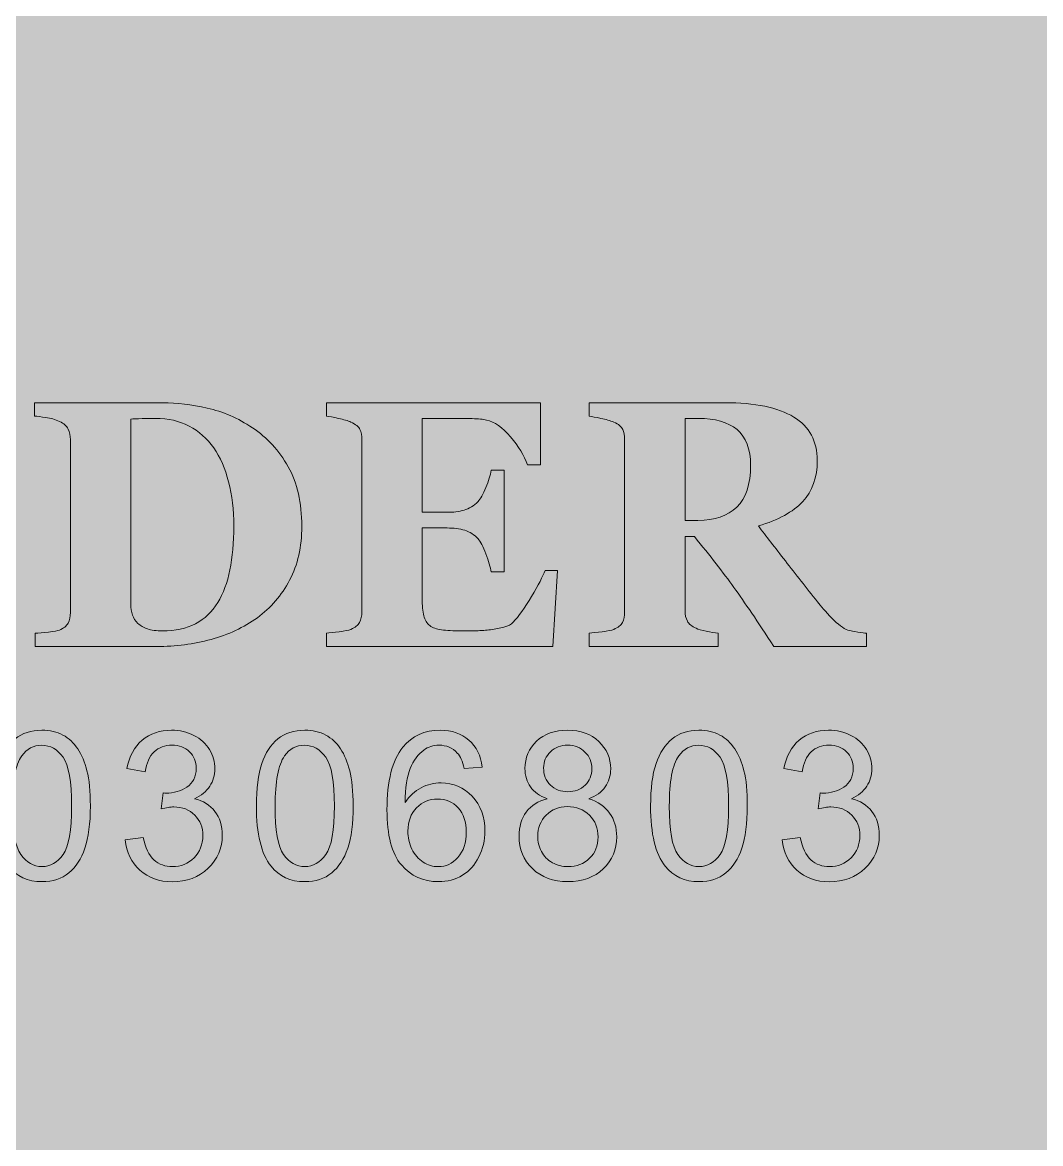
# Model space of a CAD drawing. Header units: inches. Extents: x -1481 to -429, y -1676 to -696.
# Drawn here: x -540 to -516.92, y -960.31 to -934.88 of the extents above; entities that cross this region are included whole.
import ezdxf

# ---------------------------------------------------------------- set-up
doc = ezdxf.new("R2010")
doc.units = ezdxf.units.IN
doc.header["$MEASUREMENT"] = 0
doc.layers.add('Layer 1', color=7, linetype='Continuous')

# ---------------------------------------------------------------- blocks, each defined once
blk = doc.blocks.new('block 2')
at = {"layer": 'Layer 1', "true_color": 0x009344}
h = blk.add_hatch(color=114, dxfattribs=at)
h.dxf.hatch_style = 2
h.paths.add_polyline_path([(-429.175, -985.727), (-669.175, -985.727), (-669.175, -695.727), (-429.175, -695.727)])
blk = doc.blocks.new('block 433')
at = {"layer": 'Layer 1', "true_color": 0xffcb04}
h = blk.add_hatch(color=40, dxfattribs=at)
h.dxf.hatch_style = 2
edge = h.paths.add_edge_path()
edge.add_spline(control_points=[(-540.652, -952.651), (-540.652, -952.254), (-540.611, -951.934), (-540.529, -951.691), (-540.447, -951.449), (-540.326, -951.262), (-540.165, -951.131), (-540.003, -950.999), (-539.8, -950.934), (-539.556, -950.934), (-539.375, -950.934), (-539.217, -950.97), (-539.081, -951.042), (-538.945, -951.115), (-538.833, -951.22), (-538.744, -951.357), (-538.655, -951.493), (-538.586, -951.66), (-538.535, -951.856), (-538.485, -952.053), (-538.459, -952.318), (-538.459, -952.651), (-538.459, -953.046), (-538.5, -953.364), (-538.581, -953.607), (-538.662, -953.849), (-538.783, -954.036), (-538.945, -954.168), (-539.106, -954.301), (-539.31, -954.367), (-539.556, -954.367), (-539.88, -954.367), (-540.134, -954.25), (-540.319, -954.018), (-540.541, -953.738), (-540.652, -953.283), (-540.652, -952.651)], knot_values=[0, 0, 0, 0, 1, 1, 1, 2, 2, 2, 3, 3, 3, 4, 4, 4, 5, 5, 5, 6, 6, 6, 7, 7, 7, 8, 8, 8, 9, 9, 9, 10, 10, 10, 11, 11, 11, 12, 12, 12, 12], degree=3, periodic=1)
edge = h.paths.add_edge_path()
edge.add_spline(control_points=[(-540.228, -952.651), (-540.228, -953.203), (-540.163, -953.57), (-540.034, -953.753), (-539.905, -953.936), (-539.745, -954.027), (-539.556, -954.027), (-539.366, -954.027), (-539.207, -953.936), (-539.078, -953.752), (-538.948, -953.569), (-538.884, -953.202), (-538.884, -952.651), (-538.884, -952.098), (-538.948, -951.73), (-539.078, -951.548), (-539.207, -951.366), (-539.368, -951.275), (-539.56, -951.275), (-539.75, -951.275), (-539.901, -951.356), (-540.014, -951.516), (-540.157, -951.721), (-540.228, -952.099), (-540.228, -952.651)], knot_values=[0, 0, 0, 0, 1, 1, 1, 2, 2, 2, 3, 3, 3, 4, 4, 4, 5, 5, 5, 6, 6, 6, 7, 7, 7, 8, 8, 8, 8], degree=3, periodic=1)
h = blk.add_hatch(color=40, dxfattribs=at)
h.dxf.hatch_style = 2
edge = h.paths.add_edge_path()
edge.add_spline(control_points=[(-537.671, -953.422), (-537.671, -953.422), (-537.258, -953.367), (-537.258, -953.367), (-537.211, -953.601), (-537.13, -953.769), (-537.016, -953.873), (-536.902, -953.976), (-536.764, -954.027), (-536.6, -954.027), (-536.406, -954.027), (-536.242, -953.96), (-536.108, -953.825), (-535.975, -953.691), (-535.908, -953.524), (-535.908, -953.325), (-535.908, -953.136), (-535.969, -952.98), (-536.093, -952.857), (-536.217, -952.734), (-536.374, -952.672), (-536.566, -952.672), (-536.644, -952.672), (-536.741, -952.687), (-536.857, -952.718), (-536.857, -952.718), (-536.811, -952.355), (-536.811, -952.355), (-536.784, -952.358), (-536.761, -952.36), (-536.744, -952.36), (-536.569, -952.36), (-536.41, -952.314), (-536.27, -952.222), (-536.129, -952.131), (-536.059, -951.989), (-536.059, -951.798), (-536.059, -951.647), (-536.11, -951.521), (-536.213, -951.422), (-536.315, -951.322), (-536.447, -951.273), (-536.609, -951.273), (-536.77, -951.273), (-536.904, -951.323), (-537.011, -951.424), (-537.118, -951.525), (-537.187, -951.677), (-537.217, -951.878), (-537.217, -951.878), (-537.63, -951.805), (-537.63, -951.805), (-537.579, -951.528), (-537.465, -951.314), (-537.286, -951.162), (-537.107, -951.01), (-536.884, -950.934), (-536.618, -950.934), (-536.435, -950.934), (-536.266, -950.973), (-536.112, -951.052), (-535.957, -951.13), (-535.839, -951.238), (-535.757, -951.374), (-535.675, -951.51), (-535.634, -951.654), (-535.634, -951.807), (-535.634, -951.953), (-535.674, -952.085), (-535.752, -952.204), (-535.829, -952.323), (-535.945, -952.418), (-536.098, -952.488), (-535.899, -952.534), (-535.745, -952.63), (-535.634, -952.774), (-535.525, -952.918), (-535.469, -953.099), (-535.469, -953.316), (-535.469, -953.61), (-535.576, -953.859), (-535.791, -954.063), (-536.004, -954.267), (-536.275, -954.369), (-536.602, -954.369), (-536.897, -954.369), (-537.142, -954.281), (-537.337, -954.105), (-537.532, -953.929), (-537.644, -953.702), (-537.671, -953.422)], knot_values=[0, 0, 0, 0, 1, 1, 1, 2, 2, 2, 3, 3, 3, 4, 4, 4, 5, 5, 5, 6, 6, 6, 7, 7, 7, 8, 8, 8, 9, 9, 9, 10, 10, 10, 11, 11, 11, 12, 12, 12, 13, 13, 13, 14, 14, 14, 15, 15, 15, 16, 16, 16, 17, 17, 17, 18, 18, 18, 19, 19, 19, 20, 20, 20, 21, 21, 21, 22, 22, 22, 23, 23, 23, 24, 24, 24, 25, 25, 25, 26, 26, 26, 27, 27, 27, 28, 28, 28, 29, 29, 29, 30, 30, 30, 30], degree=3, periodic=1)
h = blk.add_hatch(color=40, dxfattribs=at)
h.dxf.hatch_style = 2
edge = h.paths.add_edge_path()
edge.add_spline(control_points=[(-534.695, -952.651), (-534.695, -952.254), (-534.654, -951.934), (-534.572, -951.691), (-534.49, -951.449), (-534.369, -951.262), (-534.208, -951.131), (-534.046, -950.999), (-533.843, -950.934), (-533.598, -950.934), (-533.418, -950.934), (-533.26, -950.97), (-533.124, -951.042), (-532.988, -951.115), (-532.875, -951.22), (-532.787, -951.357), (-532.698, -951.493), (-532.628, -951.66), (-532.578, -951.856), (-532.528, -952.053), (-532.502, -952.318), (-532.502, -952.651), (-532.502, -953.046), (-532.543, -953.364), (-532.624, -953.607), (-532.705, -953.849), (-532.826, -954.036), (-532.987, -954.168), (-533.149, -954.301), (-533.352, -954.367), (-533.598, -954.367), (-533.923, -954.367), (-534.177, -954.25), (-534.362, -954.018), (-534.584, -953.738), (-534.695, -953.283), (-534.695, -952.651)], knot_values=[0, 0, 0, 0, 1, 1, 1, 2, 2, 2, 3, 3, 3, 4, 4, 4, 5, 5, 5, 6, 6, 6, 7, 7, 7, 8, 8, 8, 9, 9, 9, 10, 10, 10, 11, 11, 11, 12, 12, 12, 12], degree=3, periodic=1)
edge = h.paths.add_edge_path()
edge.add_spline(control_points=[(-534.271, -952.651), (-534.271, -953.203), (-534.206, -953.57), (-534.077, -953.753), (-533.947, -953.936), (-533.788, -954.027), (-533.598, -954.027), (-533.409, -954.027), (-533.25, -953.936), (-533.12, -953.752), (-532.991, -953.569), (-532.927, -953.202), (-532.927, -952.651), (-532.927, -952.098), (-532.991, -951.73), (-533.12, -951.548), (-533.25, -951.366), (-533.411, -951.275), (-533.603, -951.275), (-533.793, -951.275), (-533.944, -951.356), (-534.057, -951.516), (-534.199, -951.721), (-534.271, -952.099), (-534.271, -952.651)], knot_values=[0, 0, 0, 0, 1, 1, 1, 2, 2, 2, 3, 3, 3, 4, 4, 4, 5, 5, 5, 6, 6, 6, 7, 7, 7, 8, 8, 8, 8], degree=3, periodic=1)
h = blk.add_hatch(color=40, dxfattribs=at)
h.dxf.hatch_style = 2
edge = h.paths.add_edge_path()
edge.add_spline(control_points=[(-529.574, -951.771), (-529.574, -951.771), (-529.985, -951.803), (-529.985, -951.803), (-530.021, -951.64), (-530.073, -951.523), (-530.141, -951.45), (-530.252, -951.332), (-530.39, -951.273), (-530.553, -951.273), (-530.685, -951.273), (-530.8, -951.31), (-530.9, -951.383), (-531.03, -951.478), (-531.132, -951.616), (-531.207, -951.798), (-531.282, -951.98), (-531.321, -952.239), (-531.324, -952.575), (-531.225, -952.424), (-531.103, -952.312), (-530.959, -952.239), (-530.816, -952.165), (-530.665, -952.128), (-530.507, -952.128), (-530.232, -952.128), (-529.998, -952.23), (-529.805, -952.432), (-529.611, -952.635), (-529.515, -952.897), (-529.515, -953.218), (-529.515, -953.429), (-529.56, -953.625), (-529.651, -953.806), (-529.742, -953.987), (-529.867, -954.126), (-530.026, -954.222), (-530.185, -954.319), (-530.365, -954.367), (-530.567, -954.367), (-530.911, -954.367), (-531.192, -954.24), (-531.409, -953.987), (-531.626, -953.734), (-531.735, -953.317), (-531.735, -952.736), (-531.735, -952.086), (-531.615, -951.614), (-531.375, -951.319), (-531.165, -951.062), (-530.883, -950.934), (-530.528, -950.934), (-530.264, -950.934), (-530.047, -951.008), (-529.878, -951.156), (-529.709, -951.304), (-529.608, -951.509), (-529.574, -951.771)], knot_values=[0, 0, 0, 0, 1, 1, 1, 2, 2, 2, 3, 3, 3, 4, 4, 4, 5, 5, 5, 6, 6, 6, 7, 7, 7, 8, 8, 8, 9, 9, 9, 10, 10, 10, 11, 11, 11, 12, 12, 12, 13, 13, 13, 14, 14, 14, 15, 15, 15, 16, 16, 16, 17, 17, 17, 18, 18, 18, 19, 19, 19, 19], degree=3, periodic=1)
edge = h.paths.add_edge_path()
edge.add_spline(control_points=[(-531.26, -953.22), (-531.26, -953.362), (-531.23, -953.498), (-531.169, -953.628), (-531.109, -953.758), (-531.024, -953.857), (-530.916, -953.925), (-530.807, -953.993), (-530.693, -954.027), (-530.574, -954.027), (-530.4, -954.027), (-530.25, -953.957), (-530.125, -953.816), (-529.999, -953.675), (-529.937, -953.485), (-529.937, -953.243), (-529.937, -953.011), (-529.998, -952.827), (-530.122, -952.694), (-530.246, -952.56), (-530.402, -952.493), (-530.59, -952.493), (-530.777, -952.493), (-530.935, -952.56), (-531.065, -952.694), (-531.195, -952.827), (-531.26, -953.003), (-531.26, -953.22)], knot_values=[0, 0, 0, 0, 1, 1, 1, 2, 2, 2, 3, 3, 3, 4, 4, 4, 5, 5, 5, 6, 6, 6, 7, 7, 7, 8, 8, 8, 9, 9, 9, 9], degree=3, periodic=1)
h = blk.add_hatch(color=40, dxfattribs=at)
h.dxf.hatch_style = 2
edge = h.paths.add_edge_path()
edge.add_spline(control_points=[(-528.102, -952.486), (-528.274, -952.424), (-528.4, -952.334), (-528.483, -952.218), (-528.565, -952.102), (-528.607, -951.963), (-528.607, -951.8), (-528.607, -951.556), (-528.519, -951.35), (-528.343, -951.183), (-528.167, -951.017), (-527.933, -950.934), (-527.641, -950.934), (-527.348, -950.934), (-527.112, -951.019), (-526.933, -951.189), (-526.754, -951.36), (-526.664, -951.567), (-526.664, -951.812), (-526.664, -951.968), (-526.705, -952.103), (-526.787, -952.219), (-526.869, -952.334), (-526.993, -952.424), (-527.16, -952.486), (-526.953, -952.553), (-526.796, -952.662), (-526.688, -952.812), (-526.58, -952.962), (-526.527, -953.14), (-526.527, -953.349), (-526.527, -953.636), (-526.628, -953.877), (-526.832, -954.073), (-527.035, -954.269), (-527.303, -954.367), (-527.634, -954.367), (-527.966, -954.367), (-528.234, -954.268), (-528.437, -954.072), (-528.641, -953.876), (-528.742, -953.63), (-528.742, -953.337), (-528.742, -953.118), (-528.687, -952.935), (-528.576, -952.788), (-528.465, -952.64), (-528.307, -952.54), (-528.102, -952.486)], knot_values=[0, 0, 0, 0, 1, 1, 1, 2, 2, 2, 3, 3, 3, 4, 4, 4, 5, 5, 5, 6, 6, 6, 7, 7, 7, 8, 8, 8, 9, 9, 9, 10, 10, 10, 11, 11, 11, 12, 12, 12, 13, 13, 13, 14, 14, 14, 15, 15, 15, 16, 16, 16, 16], degree=3, periodic=1)
edge = h.paths.add_edge_path()
edge.add_spline(control_points=[(-528.318, -953.339), (-528.318, -953.457), (-528.29, -953.571), (-528.234, -953.681), (-528.178, -953.791), (-528.096, -953.876), (-527.985, -953.937), (-527.875, -953.997), (-527.757, -954.027), (-527.63, -954.027), (-527.433, -954.027), (-527.27, -953.964), (-527.141, -953.837), (-527.013, -953.71), (-526.949, -953.549), (-526.949, -953.353), (-526.949, -953.154), (-527.015, -952.99), (-527.147, -952.86), (-527.279, -952.73), (-527.445, -952.665), (-527.644, -952.665), (-527.838, -952.665), (-527.999, -952.729), (-528.126, -952.858), (-528.254, -952.986), (-528.318, -953.147), (-528.318, -953.339)], knot_values=[0, 0, 0, 0, 1, 1, 1, 2, 2, 2, 3, 3, 3, 4, 4, 4, 5, 5, 5, 6, 6, 6, 7, 7, 7, 8, 8, 8, 9, 9, 9, 9], degree=3, periodic=1)
edge = h.paths.add_edge_path()
edge.add_spline(control_points=[(-528.185, -951.787), (-528.185, -951.946), (-528.134, -952.076), (-528.031, -952.177), (-527.929, -952.277), (-527.796, -952.328), (-527.632, -952.328), (-527.473, -952.328), (-527.343, -952.278), (-527.241, -952.178), (-527.14, -952.078), (-527.089, -951.955), (-527.089, -951.81), (-527.089, -951.658), (-527.141, -951.531), (-527.246, -951.428), (-527.35, -951.325), (-527.481, -951.273), (-527.637, -951.273), (-527.794, -951.273), (-527.925, -951.323), (-528.029, -951.424), (-528.133, -951.525), (-528.185, -951.646), (-528.185, -951.787)], knot_values=[0, 0, 0, 0, 1, 1, 1, 2, 2, 2, 3, 3, 3, 4, 4, 4, 5, 5, 5, 6, 6, 6, 7, 7, 7, 8, 8, 8, 8], degree=3, periodic=1)
h = blk.add_hatch(color=40, dxfattribs=at)
h.dxf.hatch_style = 2
edge = h.paths.add_edge_path()
edge.add_spline(control_points=[(-525.759, -952.651), (-525.759, -952.254), (-525.718, -951.934), (-525.636, -951.691), (-525.554, -951.449), (-525.433, -951.262), (-525.272, -951.131), (-525.11, -950.999), (-524.907, -950.934), (-524.663, -950.934), (-524.482, -950.934), (-524.324, -950.97), (-524.188, -951.042), (-524.052, -951.115), (-523.94, -951.22), (-523.851, -951.357), (-523.762, -951.493), (-523.693, -951.66), (-523.642, -951.856), (-523.592, -952.053), (-523.567, -952.318), (-523.567, -952.651), (-523.567, -953.046), (-523.607, -953.364), (-523.688, -953.607), (-523.769, -953.849), (-523.891, -954.036), (-524.052, -954.168), (-524.213, -954.301), (-524.417, -954.367), (-524.663, -954.367), (-524.987, -954.367), (-525.242, -954.25), (-525.427, -954.018), (-525.648, -953.738), (-525.759, -953.283), (-525.759, -952.651)], knot_values=[0, 0, 0, 0, 1, 1, 1, 2, 2, 2, 3, 3, 3, 4, 4, 4, 5, 5, 5, 6, 6, 6, 7, 7, 7, 8, 8, 8, 9, 9, 9, 10, 10, 10, 11, 11, 11, 12, 12, 12, 12], degree=3, periodic=1)
edge = h.paths.add_edge_path()
edge.add_spline(control_points=[(-525.335, -952.651), (-525.335, -953.203), (-525.27, -953.57), (-525.141, -953.753), (-525.012, -953.936), (-524.852, -954.027), (-524.663, -954.027), (-524.473, -954.027), (-524.314, -953.936), (-524.185, -953.752), (-524.056, -953.569), (-523.991, -953.202), (-523.991, -952.651), (-523.991, -952.098), (-524.056, -951.73), (-524.185, -951.548), (-524.314, -951.366), (-524.475, -951.275), (-524.667, -951.275), (-524.857, -951.275), (-525.008, -951.356), (-525.121, -951.516), (-525.264, -951.721), (-525.335, -952.099), (-525.335, -952.651)], knot_values=[0, 0, 0, 0, 1, 1, 1, 2, 2, 2, 3, 3, 3, 4, 4, 4, 5, 5, 5, 6, 6, 6, 7, 7, 7, 8, 8, 8, 8], degree=3, periodic=1)
h = blk.add_hatch(color=40, dxfattribs=at)
h.dxf.hatch_style = 2
edge = h.paths.add_edge_path()
edge.add_spline(control_points=[(-522.778, -953.422), (-522.778, -953.422), (-522.365, -953.367), (-522.365, -953.367), (-522.318, -953.601), (-522.237, -953.769), (-522.124, -953.873), (-522.009, -953.976), (-521.871, -954.027), (-521.707, -954.027), (-521.513, -954.027), (-521.349, -953.96), (-521.215, -953.825), (-521.081, -953.691), (-521.015, -953.524), (-521.015, -953.325), (-521.015, -953.136), (-521.077, -952.98), (-521.2, -952.857), (-521.324, -952.734), (-521.482, -952.672), (-521.673, -952.672), (-521.751, -952.672), (-521.848, -952.687), (-521.964, -952.718), (-521.964, -952.718), (-521.918, -952.355), (-521.918, -952.355), (-521.891, -952.358), (-521.869, -952.36), (-521.852, -952.36), (-521.676, -952.36), (-521.518, -952.314), (-521.377, -952.222), (-521.236, -952.131), (-521.166, -951.989), (-521.166, -951.798), (-521.166, -951.647), (-521.217, -951.521), (-521.319, -951.422), (-521.422, -951.322), (-521.554, -951.273), (-521.716, -951.273), (-521.877, -951.273), (-522.011, -951.323), (-522.118, -951.424), (-522.225, -951.525), (-522.293, -951.677), (-522.324, -951.878), (-522.324, -951.878), (-522.737, -951.805), (-522.737, -951.805), (-522.686, -951.528), (-522.572, -951.314), (-522.393, -951.162), (-522.214, -951.01), (-521.992, -950.934), (-521.726, -950.934), (-521.542, -950.934), (-521.373, -950.973), (-521.218, -951.052), (-521.064, -951.13), (-520.946, -951.238), (-520.864, -951.374), (-520.783, -951.51), (-520.742, -951.654), (-520.742, -951.807), (-520.742, -951.953), (-520.781, -952.085), (-520.858, -952.204), (-520.937, -952.323), (-521.052, -952.418), (-521.205, -952.488), (-521.006, -952.534), (-520.852, -952.63), (-520.742, -952.774), (-520.631, -952.918), (-520.576, -953.099), (-520.576, -953.316), (-520.576, -953.61), (-520.683, -953.859), (-520.897, -954.063), (-521.112, -954.267), (-521.382, -954.369), (-521.709, -954.369), (-522.005, -954.369), (-522.25, -954.281), (-522.445, -954.105), (-522.639, -953.929), (-522.751, -953.702), (-522.778, -953.422)], knot_values=[0, 0, 0, 0, 1, 1, 1, 2, 2, 2, 3, 3, 3, 4, 4, 4, 5, 5, 5, 6, 6, 6, 7, 7, 7, 8, 8, 8, 9, 9, 9, 10, 10, 10, 11, 11, 11, 12, 12, 12, 13, 13, 13, 14, 14, 14, 15, 15, 15, 16, 16, 16, 17, 17, 17, 18, 18, 18, 19, 19, 19, 20, 20, 20, 21, 21, 21, 22, 22, 22, 23, 23, 23, 24, 24, 24, 25, 25, 25, 26, 26, 26, 27, 27, 27, 28, 28, 28, 29, 29, 29, 30, 30, 30, 30], degree=3, periodic=1)
at = {"layer": 'Layer 1', "lineweight": 0}
for points, knots in [([(-540.652, -952.651), (-540.652, -952.254), (-540.611, -951.934), (-540.529, -951.691), (-540.447, -951.449), (-540.326, -951.262), (-540.165, -951.131), (-540.003, -950.999), (-539.8, -950.934), (-539.556, -950.934), (-539.375, -950.934), (-539.217, -950.97), (-539.081, -951.042), (-538.945, -951.115), (-538.833, -951.22), (-538.744, -951.357), (-538.655, -951.493), (-538.586, -951.66), (-538.535, -951.856), (-538.485, -952.053), (-538.459, -952.318), (-538.459, -952.651), (-538.459, -953.046), (-538.5, -953.364), (-538.581, -953.607), (-538.662, -953.849), (-538.783, -954.036), (-538.945, -954.168), (-539.106, -954.301), (-539.31, -954.367), (-539.556, -954.367), (-539.88, -954.367), (-540.134, -954.25), (-540.319, -954.018), (-540.541, -953.738), (-540.652, -953.283), (-540.652, -952.651)], [0, 0, 0, 0, 1, 1, 1, 2, 2, 2, 3, 3, 3, 4, 4, 4, 5, 5, 5, 6, 6, 6, 7, 7, 7, 8, 8, 8, 9, 9, 9, 10, 10, 10, 11, 11, 11, 12, 12, 12, 12]), ([(-537.671, -953.422), (-537.671, -953.422), (-537.258, -953.367), (-537.258, -953.367), (-537.211, -953.601), (-537.13, -953.769), (-537.016, -953.873), (-536.902, -953.976), (-536.764, -954.027), (-536.6, -954.027), (-536.406, -954.027), (-536.242, -953.96), (-536.108, -953.825), (-535.975, -953.691), (-535.908, -953.524), (-535.908, -953.325), (-535.908, -953.136), (-535.969, -952.98), (-536.093, -952.857), (-536.217, -952.734), (-536.374, -952.672), (-536.566, -952.672), (-536.644, -952.672), (-536.741, -952.687), (-536.857, -952.718), (-536.857, -952.718), (-536.811, -952.355), (-536.811, -952.355), (-536.784, -952.358), (-536.761, -952.36), (-536.744, -952.36), (-536.569, -952.36), (-536.41, -952.314), (-536.27, -952.222), (-536.129, -952.131), (-536.059, -951.989), (-536.059, -951.798), (-536.059, -951.647), (-536.11, -951.521), (-536.213, -951.422), (-536.315, -951.322), (-536.447, -951.273), (-536.609, -951.273), (-536.77, -951.273), (-536.904, -951.323), (-537.011, -951.424), (-537.118, -951.525), (-537.187, -951.677), (-537.217, -951.878), (-537.217, -951.878), (-537.63, -951.805), (-537.63, -951.805), (-537.579, -951.528), (-537.465, -951.314), (-537.286, -951.162), (-537.107, -951.01), (-536.884, -950.934), (-536.618, -950.934), (-536.435, -950.934), (-536.266, -950.973), (-536.112, -951.052), (-535.957, -951.13), (-535.839, -951.238), (-535.757, -951.374), (-535.675, -951.51), (-535.634, -951.654), (-535.634, -951.807), (-535.634, -951.953), (-535.674, -952.085), (-535.752, -952.204), (-535.829, -952.323), (-535.945, -952.418), (-536.098, -952.488), (-535.899, -952.534), (-535.745, -952.63), (-535.634, -952.774), (-535.525, -952.918), (-535.469, -953.099), (-535.469, -953.316), (-535.469, -953.61), (-535.576, -953.859), (-535.791, -954.063), (-536.004, -954.267), (-536.275, -954.369), (-536.602, -954.369), (-536.897, -954.369), (-537.142, -954.281), (-537.337, -954.105), (-537.532, -953.929), (-537.644, -953.702), (-537.671, -953.422)], [0, 0, 0, 0, 1, 1, 1, 2, 2, 2, 3, 3, 3, 4, 4, 4, 5, 5, 5, 6, 6, 6, 7, 7, 7, 8, 8, 8, 9, 9, 9, 10, 10, 10, 11, 11, 11, 12, 12, 12, 13, 13, 13, 14, 14, 14, 15, 15, 15, 16, 16, 16, 17, 17, 17, 18, 18, 18, 19, 19, 19, 20, 20, 20, 21, 21, 21, 22, 22, 22, 23, 23, 23, 24, 24, 24, 25, 25, 25, 26, 26, 26, 27, 27, 27, 28, 28, 28, 29, 29, 29, 30, 30, 30, 30]), ([(-534.695, -952.651), (-534.695, -952.254), (-534.654, -951.934), (-534.572, -951.691), (-534.49, -951.449), (-534.369, -951.262), (-534.208, -951.131), (-534.046, -950.999), (-533.843, -950.934), (-533.598, -950.934), (-533.418, -950.934), (-533.26, -950.97), (-533.124, -951.042), (-532.988, -951.115), (-532.875, -951.22), (-532.787, -951.357), (-532.698, -951.493), (-532.628, -951.66), (-532.578, -951.856), (-532.528, -952.053), (-532.502, -952.318), (-532.502, -952.651), (-532.502, -953.046), (-532.543, -953.364), (-532.624, -953.607), (-532.705, -953.849), (-532.826, -954.036), (-532.987, -954.168), (-533.149, -954.301), (-533.352, -954.367), (-533.598, -954.367), (-533.923, -954.367), (-534.177, -954.25), (-534.362, -954.018), (-534.584, -953.738), (-534.695, -953.283), (-534.695, -952.651)], [0, 0, 0, 0, 1, 1, 1, 2, 2, 2, 3, 3, 3, 4, 4, 4, 5, 5, 5, 6, 6, 6, 7, 7, 7, 8, 8, 8, 9, 9, 9, 10, 10, 10, 11, 11, 11, 12, 12, 12, 12]), ([(-529.574, -951.771), (-529.574, -951.771), (-529.985, -951.803), (-529.985, -951.803), (-530.021, -951.64), (-530.073, -951.523), (-530.141, -951.45), (-530.252, -951.332), (-530.39, -951.273), (-530.553, -951.273), (-530.685, -951.273), (-530.8, -951.31), (-530.9, -951.383), (-531.03, -951.478), (-531.132, -951.616), (-531.207, -951.798), (-531.282, -951.98), (-531.321, -952.239), (-531.324, -952.575), (-531.225, -952.424), (-531.103, -952.312), (-530.959, -952.239), (-530.816, -952.165), (-530.665, -952.128), (-530.507, -952.128), (-530.232, -952.128), (-529.998, -952.23), (-529.805, -952.432), (-529.611, -952.635), (-529.515, -952.897), (-529.515, -953.218), (-529.515, -953.429), (-529.56, -953.625), (-529.651, -953.806), (-529.742, -953.987), (-529.867, -954.126), (-530.026, -954.222), (-530.185, -954.319), (-530.365, -954.367), (-530.567, -954.367), (-530.911, -954.367), (-531.192, -954.24), (-531.409, -953.987), (-531.626, -953.734), (-531.735, -953.317), (-531.735, -952.736), (-531.735, -952.086), (-531.615, -951.614), (-531.375, -951.319), (-531.165, -951.062), (-530.883, -950.934), (-530.528, -950.934), (-530.264, -950.934), (-530.047, -951.008), (-529.878, -951.156), (-529.709, -951.304), (-529.608, -951.509), (-529.574, -951.771)], [0, 0, 0, 0, 1, 1, 1, 2, 2, 2, 3, 3, 3, 4, 4, 4, 5, 5, 5, 6, 6, 6, 7, 7, 7, 8, 8, 8, 9, 9, 9, 10, 10, 10, 11, 11, 11, 12, 12, 12, 13, 13, 13, 14, 14, 14, 15, 15, 15, 16, 16, 16, 17, 17, 17, 18, 18, 18, 19, 19, 19, 19]), ([(-528.102, -952.486), (-528.274, -952.424), (-528.4, -952.334), (-528.483, -952.218), (-528.565, -952.102), (-528.607, -951.963), (-528.607, -951.8), (-528.607, -951.556), (-528.519, -951.35), (-528.343, -951.183), (-528.167, -951.017), (-527.933, -950.934), (-527.641, -950.934), (-527.348, -950.934), (-527.112, -951.019), (-526.933, -951.189), (-526.754, -951.36), (-526.664, -951.567), (-526.664, -951.812), (-526.664, -951.968), (-526.705, -952.103), (-526.787, -952.219), (-526.869, -952.334), (-526.993, -952.424), (-527.16, -952.486), (-526.953, -952.553), (-526.796, -952.662), (-526.688, -952.812), (-526.58, -952.962), (-526.527, -953.14), (-526.527, -953.349), (-526.527, -953.636), (-526.628, -953.877), (-526.832, -954.073), (-527.035, -954.269), (-527.303, -954.367), (-527.634, -954.367), (-527.966, -954.367), (-528.234, -954.268), (-528.437, -954.072), (-528.641, -953.876), (-528.742, -953.63), (-528.742, -953.337), (-528.742, -953.118), (-528.687, -952.935), (-528.576, -952.788), (-528.465, -952.64), (-528.307, -952.54), (-528.102, -952.486)], [0, 0, 0, 0, 1, 1, 1, 2, 2, 2, 3, 3, 3, 4, 4, 4, 5, 5, 5, 6, 6, 6, 7, 7, 7, 8, 8, 8, 9, 9, 9, 10, 10, 10, 11, 11, 11, 12, 12, 12, 13, 13, 13, 14, 14, 14, 15, 15, 15, 16, 16, 16, 16]), ([(-525.759, -952.651), (-525.759, -952.254), (-525.718, -951.934), (-525.636, -951.691), (-525.554, -951.449), (-525.433, -951.262), (-525.272, -951.131), (-525.11, -950.999), (-524.907, -950.934), (-524.663, -950.934), (-524.482, -950.934), (-524.324, -950.97), (-524.188, -951.042), (-524.052, -951.115), (-523.94, -951.22), (-523.851, -951.357), (-523.762, -951.493), (-523.693, -951.66), (-523.642, -951.856), (-523.592, -952.053), (-523.567, -952.318), (-523.567, -952.651), (-523.567, -953.046), (-523.607, -953.364), (-523.688, -953.607), (-523.769, -953.849), (-523.891, -954.036), (-524.052, -954.168), (-524.213, -954.301), (-524.417, -954.367), (-524.663, -954.367), (-524.987, -954.367), (-525.242, -954.25), (-525.427, -954.018), (-525.648, -953.738), (-525.759, -953.283), (-525.759, -952.651)], [0, 0, 0, 0, 1, 1, 1, 2, 2, 2, 3, 3, 3, 4, 4, 4, 5, 5, 5, 6, 6, 6, 7, 7, 7, 8, 8, 8, 9, 9, 9, 10, 10, 10, 11, 11, 11, 12, 12, 12, 12]), ([(-522.778, -953.422), (-522.778, -953.422), (-522.365, -953.367), (-522.365, -953.367), (-522.318, -953.601), (-522.237, -953.769), (-522.124, -953.873), (-522.009, -953.976), (-521.871, -954.027), (-521.707, -954.027), (-521.513, -954.027), (-521.349, -953.96), (-521.215, -953.825), (-521.081, -953.691), (-521.015, -953.524), (-521.015, -953.325), (-521.015, -953.136), (-521.077, -952.98), (-521.2, -952.857), (-521.324, -952.734), (-521.482, -952.672), (-521.673, -952.672), (-521.751, -952.672), (-521.848, -952.687), (-521.964, -952.718), (-521.964, -952.718), (-521.918, -952.355), (-521.918, -952.355), (-521.891, -952.358), (-521.869, -952.36), (-521.852, -952.36), (-521.676, -952.36), (-521.518, -952.314), (-521.377, -952.222), (-521.236, -952.131), (-521.166, -951.989), (-521.166, -951.798), (-521.166, -951.647), (-521.217, -951.521), (-521.319, -951.422), (-521.422, -951.322), (-521.554, -951.273), (-521.716, -951.273), (-521.877, -951.273), (-522.011, -951.323), (-522.118, -951.424), (-522.225, -951.525), (-522.293, -951.677), (-522.324, -951.878), (-522.324, -951.878), (-522.737, -951.805), (-522.737, -951.805), (-522.686, -951.528), (-522.572, -951.314), (-522.393, -951.162), (-522.214, -951.01), (-521.992, -950.934), (-521.726, -950.934), (-521.542, -950.934), (-521.373, -950.973), (-521.218, -951.052), (-521.064, -951.13), (-520.946, -951.238), (-520.864, -951.374), (-520.783, -951.51), (-520.742, -951.654), (-520.742, -951.807), (-520.742, -951.953), (-520.781, -952.085), (-520.858, -952.204), (-520.937, -952.323), (-521.052, -952.418), (-521.205, -952.488), (-521.006, -952.534), (-520.852, -952.63), (-520.742, -952.774), (-520.631, -952.918), (-520.576, -953.099), (-520.576, -953.316), (-520.576, -953.61), (-520.683, -953.859), (-520.897, -954.063), (-521.112, -954.267), (-521.382, -954.369), (-521.709, -954.369), (-522.005, -954.369), (-522.25, -954.281), (-522.445, -954.105), (-522.639, -953.929), (-522.751, -953.702), (-522.778, -953.422)], [0, 0, 0, 0, 1, 1, 1, 2, 2, 2, 3, 3, 3, 4, 4, 4, 5, 5, 5, 6, 6, 6, 7, 7, 7, 8, 8, 8, 9, 9, 9, 10, 10, 10, 11, 11, 11, 12, 12, 12, 13, 13, 13, 14, 14, 14, 15, 15, 15, 16, 16, 16, 17, 17, 17, 18, 18, 18, 19, 19, 19, 20, 20, 20, 21, 21, 21, 22, 22, 22, 23, 23, 23, 24, 24, 24, 25, 25, 25, 26, 26, 26, 27, 27, 27, 28, 28, 28, 29, 29, 29, 30, 30, 30, 30]), ([(-540.228, -952.651), (-540.228, -953.203), (-540.163, -953.57), (-540.034, -953.753), (-539.905, -953.936), (-539.745, -954.027), (-539.556, -954.027), (-539.366, -954.027), (-539.207, -953.936), (-539.078, -953.752), (-538.948, -953.569), (-538.884, -953.202), (-538.884, -952.651), (-538.884, -952.098), (-538.948, -951.73), (-539.078, -951.548), (-539.207, -951.366), (-539.368, -951.275), (-539.56, -951.275), (-539.75, -951.275), (-539.901, -951.356), (-540.014, -951.516), (-540.157, -951.721), (-540.228, -952.099), (-540.228, -952.651)], [0, 0, 0, 0, 1, 1, 1, 2, 2, 2, 3, 3, 3, 4, 4, 4, 5, 5, 5, 6, 6, 6, 7, 7, 7, 8, 8, 8, 8]), ([(-534.271, -952.651), (-534.271, -953.203), (-534.206, -953.57), (-534.077, -953.753), (-533.947, -953.936), (-533.788, -954.027), (-533.598, -954.027), (-533.409, -954.027), (-533.25, -953.936), (-533.12, -953.752), (-532.991, -953.569), (-532.927, -953.202), (-532.927, -952.651), (-532.927, -952.098), (-532.991, -951.73), (-533.12, -951.548), (-533.25, -951.366), (-533.411, -951.275), (-533.603, -951.275), (-533.793, -951.275), (-533.944, -951.356), (-534.057, -951.516), (-534.199, -951.721), (-534.271, -952.099), (-534.271, -952.651)], [0, 0, 0, 0, 1, 1, 1, 2, 2, 2, 3, 3, 3, 4, 4, 4, 5, 5, 5, 6, 6, 6, 7, 7, 7, 8, 8, 8, 8]), ([(-528.185, -951.787), (-528.185, -951.946), (-528.134, -952.076), (-528.031, -952.177), (-527.929, -952.277), (-527.796, -952.328), (-527.632, -952.328), (-527.473, -952.328), (-527.343, -952.278), (-527.241, -952.178), (-527.14, -952.078), (-527.089, -951.955), (-527.089, -951.81), (-527.089, -951.658), (-527.141, -951.531), (-527.246, -951.428), (-527.35, -951.325), (-527.481, -951.273), (-527.637, -951.273), (-527.794, -951.273), (-527.925, -951.323), (-528.029, -951.424), (-528.133, -951.525), (-528.185, -951.646), (-528.185, -951.787)], [0, 0, 0, 0, 1, 1, 1, 2, 2, 2, 3, 3, 3, 4, 4, 4, 5, 5, 5, 6, 6, 6, 7, 7, 7, 8, 8, 8, 8]), ([(-525.335, -952.651), (-525.335, -953.203), (-525.27, -953.57), (-525.141, -953.753), (-525.012, -953.936), (-524.852, -954.027), (-524.663, -954.027), (-524.473, -954.027), (-524.314, -953.936), (-524.185, -953.752), (-524.056, -953.569), (-523.991, -953.202), (-523.991, -952.651), (-523.991, -952.098), (-524.056, -951.73), (-524.185, -951.548), (-524.314, -951.366), (-524.475, -951.275), (-524.667, -951.275), (-524.857, -951.275), (-525.008, -951.356), (-525.121, -951.516), (-525.264, -951.721), (-525.335, -952.099), (-525.335, -952.651)], [0, 0, 0, 0, 1, 1, 1, 2, 2, 2, 3, 3, 3, 4, 4, 4, 5, 5, 5, 6, 6, 6, 7, 7, 7, 8, 8, 8, 8]), ([(-531.26, -953.22), (-531.26, -953.362), (-531.23, -953.498), (-531.169, -953.628), (-531.109, -953.758), (-531.024, -953.857), (-530.916, -953.925), (-530.807, -953.993), (-530.693, -954.027), (-530.574, -954.027), (-530.4, -954.027), (-530.25, -953.957), (-530.125, -953.816), (-529.999, -953.675), (-529.937, -953.485), (-529.937, -953.243), (-529.937, -953.011), (-529.998, -952.827), (-530.122, -952.694), (-530.246, -952.56), (-530.402, -952.493), (-530.59, -952.493), (-530.777, -952.493), (-530.935, -952.56), (-531.065, -952.694), (-531.195, -952.827), (-531.26, -953.003), (-531.26, -953.22)], [0, 0, 0, 0, 1, 1, 1, 2, 2, 2, 3, 3, 3, 4, 4, 4, 5, 5, 5, 6, 6, 6, 7, 7, 7, 8, 8, 8, 9, 9, 9, 9]), ([(-528.318, -953.339), (-528.318, -953.457), (-528.29, -953.571), (-528.234, -953.681), (-528.178, -953.791), (-528.096, -953.876), (-527.985, -953.937), (-527.875, -953.997), (-527.757, -954.027), (-527.63, -954.027), (-527.433, -954.027), (-527.27, -953.964), (-527.141, -953.837), (-527.013, -953.71), (-526.949, -953.549), (-526.949, -953.353), (-526.949, -953.154), (-527.015, -952.99), (-527.147, -952.86), (-527.279, -952.73), (-527.445, -952.665), (-527.644, -952.665), (-527.838, -952.665), (-527.999, -952.729), (-528.126, -952.858), (-528.254, -952.986), (-528.318, -953.147), (-528.318, -953.339)], [0, 0, 0, 0, 1, 1, 1, 2, 2, 2, 3, 3, 3, 4, 4, 4, 5, 5, 5, 6, 6, 6, 7, 7, 7, 8, 8, 8, 9, 9, 9, 9])]:
    blk.add_open_spline(points, degree=3, knots=knots, dxfattribs=at)
blk = doc.blocks.new('block 437')
at = {"layer": 'Layer 1', "lineweight": 0}
for points, knots in [([(-534.784, -944.076), (-534.45, -944.297), (-534.18, -944.591), (-533.974, -944.959), (-533.768, -945.327), (-533.666, -945.777), (-533.666, -946.309), (-533.666, -946.776), (-533.758, -947.184), (-533.941, -947.53), (-534.125, -947.877), (-534.369, -948.161), (-534.672, -948.382), (-534.981, -948.603), (-535.331, -948.767), (-535.723, -948.875), (-536.115, -948.983), (-536.526, -949.036), (-536.956, -949.036), (-536.956, -949.036), (-539.713, -949.036), (-539.713, -949.036), (-539.713, -949.036), (-539.713, -948.732), (-539.713, -948.732), (-539.631, -948.73), (-539.528, -948.722), (-539.405, -948.709), (-539.281, -948.696), (-539.199, -948.68), (-539.158, -948.662), (-539.065, -948.623), (-539.001, -948.571), (-538.965, -948.504), (-538.929, -948.438), (-538.911, -948.358), (-538.911, -948.265), (-538.911, -948.265), (-538.911, -944.345), (-538.911, -944.345), (-538.911, -944.257), (-538.928, -944.177), (-538.961, -944.106), (-538.994, -944.034), (-539.06, -943.976), (-539.158, -943.932), (-539.256, -943.888), (-539.359, -943.858), (-539.468, -943.842), (-539.578, -943.827), (-539.662, -943.817), (-539.721, -943.811), (-539.721, -943.811), (-539.721, -943.508), (-539.721, -943.508), (-539.721, -943.508), (-536.809, -943.508), (-536.809, -943.508), (-536.498, -943.508), (-536.165, -943.548), (-535.81, -943.628), (-535.455, -943.709), (-535.113, -943.858), (-534.784, -944.076)], [0, 0, 0, 0, 1, 1, 1, 2, 2, 2, 3, 3, 3, 4, 4, 4, 5, 5, 5, 6, 6, 6, 7, 7, 7, 8, 8, 8, 9, 9, 9, 10, 10, 10, 11, 11, 11, 12, 12, 12, 13, 13, 13, 14, 14, 14, 15, 15, 15, 16, 16, 16, 17, 17, 17, 18, 18, 18, 19, 19, 19, 20, 20, 20, 21, 21, 21, 21]), ([(-528.256, -944.918), (-528.256, -944.918), (-528.549, -944.918), (-528.549, -944.918), (-528.624, -944.708), (-528.752, -944.496), (-528.935, -944.281), (-529.117, -944.067), (-529.299, -943.94), (-529.478, -943.901), (-529.556, -943.883), (-529.663, -943.872), (-529.801, -943.868), (-529.938, -943.864), (-530.052, -943.862), (-530.142, -943.862), (-530.142, -943.862), (-530.936, -943.862), (-530.936, -943.862), (-530.936, -943.862), (-530.936, -945.993), (-530.936, -945.993), (-530.936, -945.993), (-530.373, -945.993), (-530.373, -945.993), (-530.232, -945.993), (-530.103, -945.976), (-529.988, -945.943), (-529.872, -945.909), (-529.766, -945.844), (-529.671, -945.748), (-529.612, -945.688), (-529.553, -945.583), (-529.492, -945.432), (-529.432, -945.282), (-529.392, -945.151), (-529.374, -945.039), (-529.374, -945.039), (-529.081, -945.039), (-529.081, -945.039), (-529.081, -945.039), (-529.081, -947.345), (-529.081, -947.345), (-529.081, -947.345), (-529.374, -947.345), (-529.374, -947.345), (-529.39, -947.236), (-529.429, -947.099), (-529.492, -946.934), (-529.555, -946.769), (-529.615, -946.656), (-529.671, -946.593), (-529.756, -946.5), (-529.856, -946.436), (-529.972, -946.4), (-530.088, -946.365), (-530.222, -946.348), (-530.373, -946.348), (-530.373, -946.348), (-530.936, -946.348), (-530.936, -946.348), (-530.936, -946.348), (-530.936, -947.941), (-530.936, -947.941), (-530.936, -948.108), (-530.924, -948.239), (-530.9, -948.337), (-530.875, -948.434), (-530.83, -948.509), (-530.763, -948.561), (-530.699, -948.61), (-530.611, -948.643), (-530.499, -948.658), (-530.387, -948.674), (-530.234, -948.682), (-530.042, -948.682), (-529.952, -948.682), (-529.844, -948.68), (-529.718, -948.678), (-529.592, -948.675), (-529.481, -948.667), (-529.386, -948.655), (-529.278, -948.641), (-529.177, -948.622), (-529.083, -948.596), (-528.989, -948.57), (-528.919, -948.532), (-528.873, -948.483), (-528.749, -948.356), (-528.611, -948.162), (-528.456, -947.9), (-528.302, -947.64), (-528.201, -947.444), (-528.152, -947.314), (-528.152, -947.314), (-527.87, -947.314), (-527.87, -947.314), (-527.87, -947.314), (-527.974, -949.036), (-527.974, -949.036), (-527.974, -949.036), (-533.108, -949.036), (-533.108, -949.036), (-533.108, -949.036), (-533.108, -948.732), (-533.108, -948.732), (-533.036, -948.727), (-532.938, -948.717), (-532.815, -948.701), (-532.691, -948.686), (-532.604, -948.667), (-532.553, -948.647), (-532.455, -948.605), (-532.389, -948.553), (-532.356, -948.489), (-532.322, -948.425), (-532.305, -948.344), (-532.305, -948.245), (-532.305, -948.245), (-532.305, -944.345), (-532.305, -944.345), (-532.305, -944.252), (-532.32, -944.175), (-532.348, -944.113), (-532.376, -944.052), (-532.444, -943.997), (-532.553, -943.948), (-532.619, -943.917), (-532.713, -943.888), (-532.834, -943.862), (-532.955, -943.836), (-533.046, -943.819), (-533.108, -943.811), (-533.108, -943.811), (-533.108, -943.508), (-533.108, -943.508), (-533.108, -943.508), (-528.256, -943.508), (-528.256, -943.508), (-528.256, -943.508), (-528.256, -944.918), (-528.256, -944.918)], [0, 0, 0, 0, 1, 1, 1, 2, 2, 2, 3, 3, 3, 4, 4, 4, 5, 5, 5, 6, 6, 6, 7, 7, 7, 8, 8, 8, 9, 9, 9, 10, 10, 10, 11, 11, 11, 12, 12, 12, 13, 13, 13, 14, 14, 14, 15, 15, 15, 16, 16, 16, 17, 17, 17, 18, 18, 18, 19, 19, 19, 20, 20, 20, 21, 21, 21, 22, 22, 22, 23, 23, 23, 24, 24, 24, 25, 25, 25, 26, 26, 26, 27, 27, 27, 28, 28, 28, 29, 29, 29, 30, 30, 30, 31, 31, 31, 32, 32, 32, 33, 33, 33, 34, 34, 34, 35, 35, 35, 36, 36, 36, 37, 37, 37, 38, 38, 38, 39, 39, 39, 40, 40, 40, 41, 41, 41, 42, 42, 42, 43, 43, 43, 44, 44, 44, 45, 45, 45, 46, 46, 46, 47, 47, 47, 47]), ([(-520.866, -949.036), (-520.866, -949.036), (-522.967, -949.036), (-522.967, -949.036), (-523.329, -948.475), (-523.63, -948.029), (-523.87, -947.696), (-524.11, -947.364), (-524.409, -946.979), (-524.766, -946.543), (-524.766, -946.543), (-524.978, -946.543), (-524.978, -946.543), (-524.978, -946.543), (-524.978, -948.222), (-524.978, -948.222), (-524.978, -948.316), (-524.96, -948.395), (-524.926, -948.46), (-524.891, -948.525), (-524.825, -948.579), (-524.727, -948.623), (-524.678, -948.644), (-524.602, -948.666), (-524.498, -948.688), (-524.393, -948.71), (-524.304, -948.725), (-524.23, -948.732), (-524.23, -948.732), (-524.23, -949.036), (-524.23, -949.036), (-524.23, -949.036), (-527.149, -949.036), (-527.149, -949.036), (-527.149, -949.036), (-527.149, -948.732), (-527.149, -948.732), (-527.075, -948.725), (-526.976, -948.713), (-526.854, -948.699), (-526.732, -948.685), (-526.645, -948.667), (-526.594, -948.647), (-526.496, -948.605), (-526.431, -948.553), (-526.397, -948.489), (-526.364, -948.425), (-526.347, -948.344), (-526.347, -948.245), (-526.347, -948.245), (-526.347, -944.345), (-526.347, -944.345), (-526.347, -944.252), (-526.361, -944.174), (-526.389, -944.112), (-526.418, -944.049), (-526.486, -943.995), (-526.594, -943.948), (-526.676, -943.914), (-526.773, -943.886), (-526.885, -943.862), (-526.997, -943.839), (-527.085, -943.822), (-527.149, -943.811), (-527.149, -943.811), (-527.149, -943.508), (-527.149, -943.508), (-527.149, -943.508), (-524.079, -943.508), (-524.079, -943.508), (-523.393, -943.508), (-522.871, -943.616), (-522.515, -943.833), (-522.159, -944.05), (-521.981, -944.378), (-521.981, -944.817), (-521.981, -945.204), (-522.091, -945.515), (-522.311, -945.75), (-522.53, -945.985), (-522.866, -946.169), (-523.316, -946.301), (-523.141, -946.53), (-522.937, -946.795), (-522.704, -947.096), (-522.471, -947.397), (-522.229, -947.705), (-521.977, -948.019), (-521.898, -948.121), (-521.789, -948.245), (-521.651, -948.391), (-521.514, -948.538), (-521.392, -948.628), (-521.287, -948.662), (-521.227, -948.68), (-521.152, -948.696), (-521.061, -948.709), (-520.97, -948.722), (-520.905, -948.73), (-520.866, -948.732), (-520.866, -948.732), (-520.866, -949.036), (-520.866, -949.036)], [0, 0, 0, 0, 1, 1, 1, 2, 2, 2, 3, 3, 3, 4, 4, 4, 5, 5, 5, 6, 6, 6, 7, 7, 7, 8, 8, 8, 9, 9, 9, 10, 10, 10, 11, 11, 11, 12, 12, 12, 13, 13, 13, 14, 14, 14, 15, 15, 15, 16, 16, 16, 17, 17, 17, 18, 18, 18, 19, 19, 19, 20, 20, 20, 21, 21, 21, 22, 22, 22, 23, 23, 23, 24, 24, 24, 25, 25, 25, 26, 26, 26, 27, 27, 27, 28, 28, 28, 29, 29, 29, 30, 30, 30, 31, 31, 31, 32, 32, 32, 33, 33, 33, 34, 34, 34, 34]), ([(-535.571, -948.039), (-535.445, -947.831), (-535.353, -947.584), (-535.295, -947.297), (-535.237, -947.01), (-535.208, -946.679), (-535.208, -946.305), (-535.208, -945.939), (-535.247, -945.605), (-535.324, -945.304), (-535.401, -945.002), (-535.514, -944.745), (-535.663, -944.532), (-535.813, -944.319), (-535.998, -944.154), (-536.221, -944.037), (-536.443, -943.921), (-536.696, -943.862), (-536.979, -943.862), (-537.069, -943.862), (-537.171, -943.864), (-537.285, -943.868), (-537.4, -943.872), (-537.485, -943.875), (-537.542, -943.878), (-537.542, -943.878), (-537.542, -948.074), (-537.542, -948.074), (-537.542, -948.167), (-537.53, -948.25), (-537.505, -948.321), (-537.481, -948.393), (-537.439, -948.456), (-537.38, -948.51), (-537.321, -948.565), (-537.248, -948.607), (-537.162, -948.637), (-537.076, -948.667), (-536.963, -948.682), (-536.824, -948.682), (-536.534, -948.682), (-536.284, -948.627), (-536.076, -948.518), (-535.868, -948.409), (-535.699, -948.249), (-535.571, -948.039)], [0, 0, 0, 0, 1, 1, 1, 2, 2, 2, 3, 3, 3, 4, 4, 4, 5, 5, 5, 6, 6, 6, 7, 7, 7, 8, 8, 8, 9, 9, 9, 10, 10, 10, 11, 11, 11, 12, 12, 12, 13, 13, 13, 14, 14, 14, 15, 15, 15, 15]), ([(-523.493, -944.926), (-523.493, -944.557), (-523.595, -944.288), (-523.8, -944.117), (-524.004, -943.947), (-524.295, -943.862), (-524.673, -943.862), (-524.673, -943.862), (-524.978, -943.862), (-524.978, -943.862), (-524.978, -943.862), (-524.978, -946.177), (-524.978, -946.177), (-524.978, -946.177), (-524.685, -946.177), (-524.685, -946.177), (-524.307, -946.177), (-524.013, -946.077), (-523.805, -945.876), (-523.597, -945.677), (-523.493, -945.36), (-523.493, -944.926)], [0, 0, 0, 0, 1, 1, 1, 2, 2, 2, 3, 3, 3, 4, 4, 4, 5, 5, 5, 6, 6, 6, 7, 7, 7, 7])]:
    blk.add_open_spline(points, degree=3, knots=knots, dxfattribs=at)
blk = doc.blocks.new('block 431')
at = {"layer": 'Layer 1'}
for name in ['block 437', 'block 433']:
    blk.add_blockref(name, (0, 0), dxfattribs=at)

msp = doc.modelspace()

# ---------------------------------------------------------------- hatches: boundary and pattern name
at = {"layer": 'Layer 1', "true_color": 0x006738}
h = msp.add_hatch(color=116, dxfattribs=at)
h.dxf.hatch_style = 2
h.paths.add_polyline_path([(-484.406, -970.727), (-654.406, -970.727), (-654.406, -751.646), (-484.406, -751.646)])

# ---------------------------------------------------------------- block references
at = {"layer": 'Layer 1'}
for name in ['block 2', 'block 431']:
    msp.add_blockref(name, (0, 0), dxfattribs=at)

doc.saveas('drawing.dxf')
